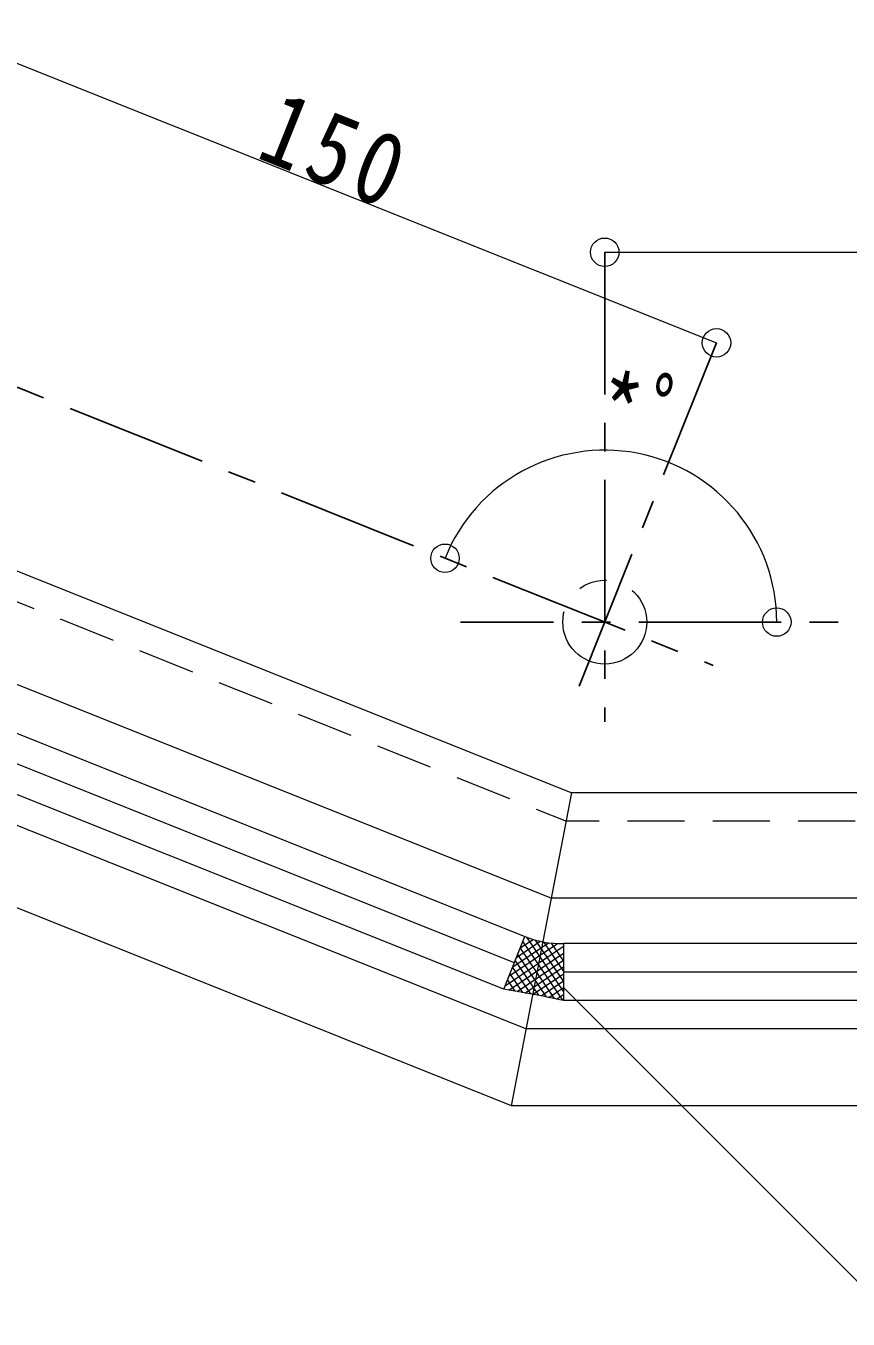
# Model space of a CAD drawing. Units: millimetres at full size, sheet at 1:5; details may follow other scales. Extents: x -1050 to 1050, y -742 to 742.
# Drawn here: x -253.6 to -109.2, y -217.8 to 9.5 of the extents above; entities that cross this region are included whole.
import ezdxf

# ---------------------------------------------------------------- set-up
doc = ezdxf.new("R2010")
doc.units = ezdxf.units.MM
doc.header["$LTSCALE"] = 5
doc.linetypes.add('CHAIN1', pattern=[8, 5, -1, 1, -1])
doc.linetypes.add('DASHED2', pattern=[3, 2, -1])
doc.layers.add('0-0_通り芯', color=7, linetype='CHAIN1')
for name, color, linetype, lineweight in [('0-3_寸法', 54, 'Continuous', 20), ('0-4_手摺部材', 92, 'Continuous', 20), ('0-7_ガラス', 6, 'Continuous', 20), ('0-8_その他', 11, 'Continuous', 20), ('0-9_文字', 3, 'Continuous', 20)]:
    doc.layers.add(name, color=color, linetype=linetype, lineweight=lineweight)
doc.styles.add('ＭＳ ゴシック', font='')
doc.styles.get('ＭＳ ゴシック').set_extended_font_data('MS Gothic')

# ---------------------------------------------------------------- blocks, each defined once
blk = doc.blocks.new('dimension_origin')
at = {"color": 0, "linetype": 'Continuous', "lineweight": -2}
blk.add_circle((0, 0), 1.25, dxfattribs=at)
blk = doc.blocks.new('circle')
at = {"color": 0, "linetype": 'Continuous', "lineweight": -2}
blk.add_circle((0, 0), 1.25, dxfattribs=at)

msp = doc.modelspace()

# ---------------------------------------------------------------- linework, layer by layer
at = {"layer": '0-0_通り芯'}
for p, q in [((-357.316, -13.165), (-132.935, -102.91)), ((-151.98, -30.293), (-151.98, -112.845)), ((-132.35, -46.214), (-157.654, -109.479)), ((959.011, -95.293), (-177.305, -95.293))]:
    msp.add_line(p, q, dxfattribs=at)
at = {"layer": '0-3_寸法'}
for p, q in [((-271.623, 9.491), (-132.35, -46.214)), ((-151.98, -30.293), (-1.98, -30.293))]:
    msp.add_line(p, q, dxfattribs=at)
at = {"layer": '0-3_寸法', "linetype": 'CHAIN1'}
msp.add_circle((-151.98, -95.293), 7.367, dxfattribs=at)
at = {"layer": '0-3_寸法'}
msp.add_arc((-151.98, -95.293), 30.215, 0.00001, 158.2, dxfattribs=at)
at = {"layer": '0-4_手摺部材', "linetype": 'DASHED2'}
for p in [(-303.322, -72.456), (-2.98, -130.293)]:
    msp.add_line(p, (-158.72, -130.293), dxfattribs=at)
at = {"layer": '0-4_手摺部材'}
for p, q in [((-285.217, -74.313), (-157.757, -125.293)), ((-300.921, -87.956), (-161.32, -143.793)), ((-309.488, -109.304), (-165.749, -166.796)), ((-168.348, -180.293), (-321.891, -118.88)), ((-168.348, -180.293), (-157.757, -125.293)), ((-20.48, -125.293), (-157.757, -125.293)), ((-11.047, -143.793), (-161.32, -143.793)), ((-11.021, -166.796), (-165.749, -166.796)), ((-2.98, -180.293), (-168.348, -180.293))]:
    msp.add_line(p, q, dxfattribs=at)
at = {"layer": '0-7_ガラス'}
for p, q in [((-308.56, -93.52), (-165.999, -150.54)), ((-167.856, -155.183), (-310.417, -98.162)), ((-169.713, -159.825), (-312.274, -102.805)), ((-169.712, -159.823), (-165.998, -150.538)), ((-6.021, -151.796), (-159.241, -151.796)), ((-6.021, -156.796), (-159.241, -156.796)), ((-6.021, -161.796), (-159.241, -161.796))]:
    msp.add_line(p, q, dxfattribs=at)
at = {"layer": '0-8_その他'}
for p, q in [((-169.459, -159.191), (-159.241, -152.273)), ((-168.797, -157.535), (-160.305, -151.785)), ((-168.135, -155.879), (-161.882, -151.646)), ((-167.472, -154.223), (-163.292, -151.392)), ((-166.81, -152.566), (-164.573, -151.052)), ((-166.379, -151.489), (-159.428, -161.754)), ((-165.744, -150.643), (-159.241, -160.247)), ((-164.181, -151.167), (-159.241, -158.463)), ((-162.745, -151.505), (-159.241, -156.679)), ((-161.402, -151.704), (-159.241, -154.896)), ((-159.241, -151.796), (-159.241, -161.796)), ((-168.818, -159.964), (-159.241, -153.48)), ((-167.276, -153.731), (-162.247, -161.158)), ((-166.827, -152.61), (-160.843, -161.449)), ((-168.173, -155.974), (-165.027, -160.62)), ((-167.724, -154.852), (-163.642, -160.882)), ((-167.385, -160.202), (-159.241, -154.688)), ((-166.02, -160.485), (-159.241, -155.896)), ((-169.07, -158.216), (-167.769, -160.137)), ((-168.621, -157.095), (-166.403, -160.372)), ((-164.563, -160.707), (-159.241, -157.103)), ((-163.174, -160.974), (-159.241, -158.311)), ((-161.799, -161.25), (-159.241, -159.519)), ((-160.436, -161.535), (-159.241, -160.726))]:
    msp.add_line(p, q, dxfattribs=at)
for centre, radius, start, end in [((-159.61, -134.963), 16.836, 247.69921, 271.25522), ((-195.482, -325.359), 167.53, 77.50669, 81.15137)]:
    msp.add_arc(centre, radius, start, end, dxfattribs=at)
at = {"layer": '0-9_文字'}
msp.add_lwpolyline([(-159.241, -159.519), (-100.967, -217.793), (60.283, -217.793)], dxfattribs=at)

# ---------------------------------------------------------------- block references
at = {"layer": '0-3_寸法', "xscale": 2, "yscale": 2}
for name, p, rotation in [('dimension_origin', (-151.98, -30.293), 180), ('dimension_origin', (-132.35, -46.214), 338.2), ('circle', (-180.034, -84.072), 248.2), ('circle', (-121.765, -95.293), 270)]:
    msp.add_blockref(name, p, dxfattribs=dict(at, rotation=rotation))

# ---------------------------------------------------------------- texts
at = {"layer": '0-3_寸法', "char_height": 12.83, "attachment_point": 7, "style": 'ＭＳ ゴシック'}
for s, insert, rotation in [('\\T1.17;\\W0.85;150', (-213.592, -13.719), 338.2), ('\\T1.17;\\W0.85;*ﾟ', (-154.245, -64.087), 349.1)]:
    msp.add_mtext(s, dxfattribs=dict(at, insert=insert, rotation=rotation))

doc.saveas('drawing.dxf')
